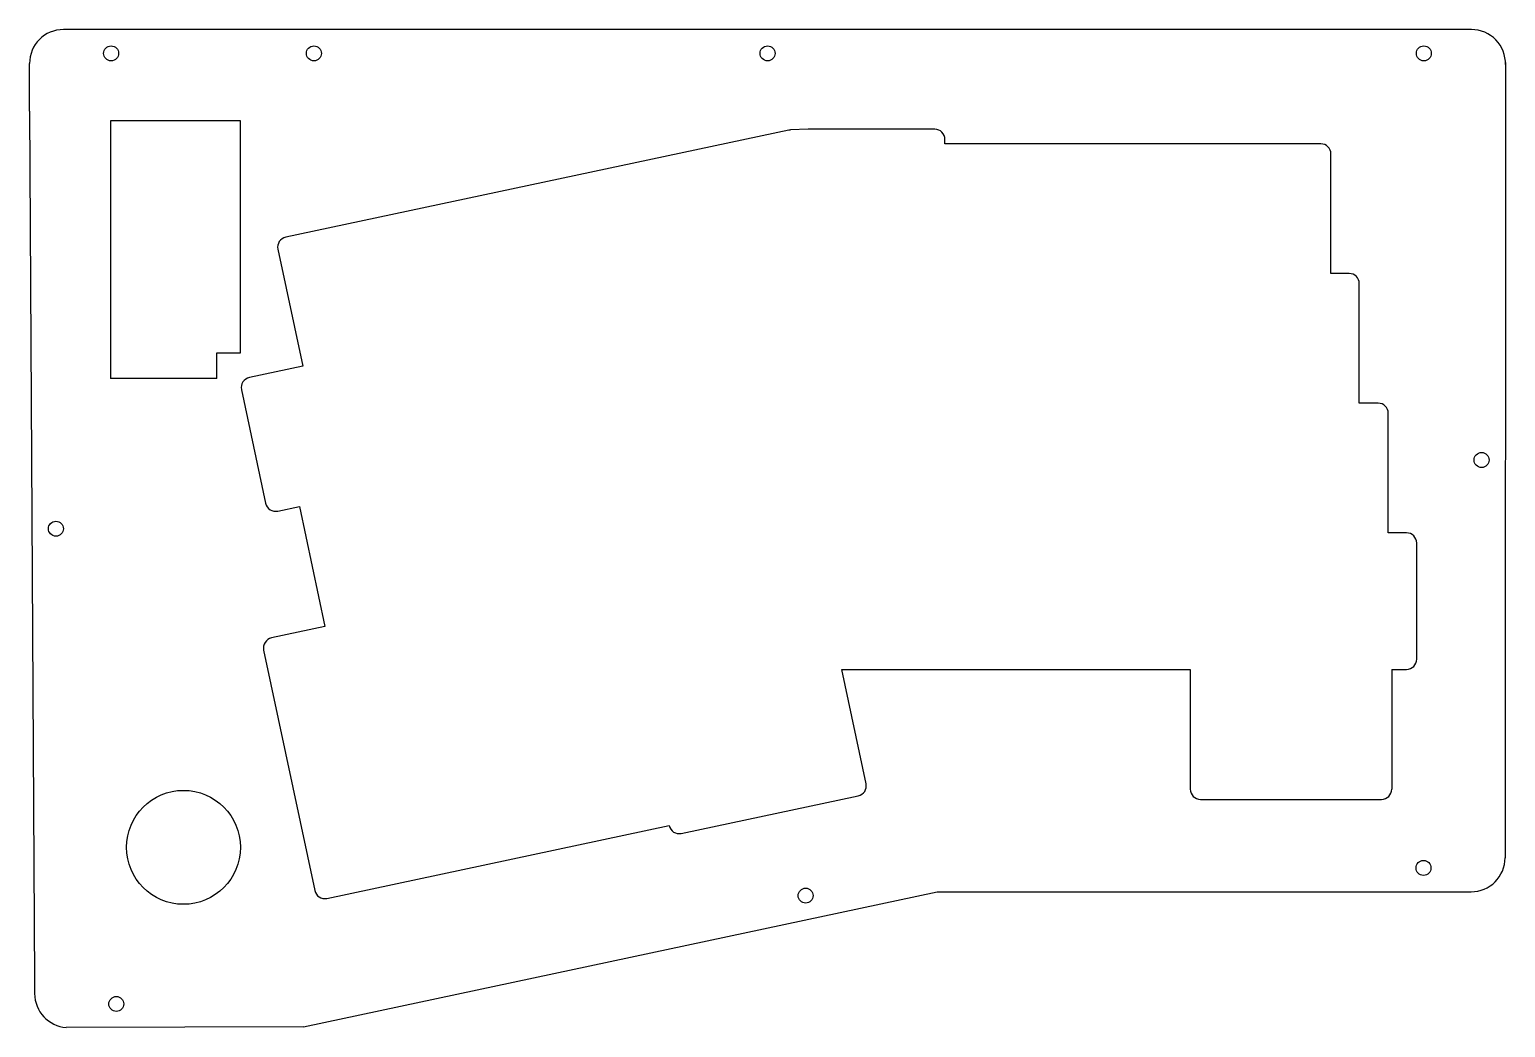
# Model space of a CAD drawing. Header units: inches. Extents: x 15 to 232, y 6 to 152.
import ezdxf

# ---------------------------------------------------------------- set-up
doc = ezdxf.new("R2010")
doc.units = ezdxf.units.IN
doc.header["$MEASUREMENT"] = 0

msp = doc.modelspace()

# ---------------------------------------------------------------- linework, layer by layer
for p, q in [((226.59, 152.27), (19.68, 152.27)), ((14.68, 140.27), (14.68, 147.27)), ((231.59, 147.41), (231.53, 30.6)), ((14.68, 140.27), (15.44, 12.62)), ((26.58, 138.85), (26.58, 101.01)), ((45.69, 138.85), (26.58, 138.85)), ((45.69, 104.78), (45.69, 138.85)), ((42.19, 101.01), (42.19, 104.78)), ((42.19, 104.78), (45.69, 104.78)), ((42.19, 101.01), (26.58, 101.01)), ((54.96, 5.77), (148.08, 25.6)), ((148.08, 25.6), (226.53, 25.6)), ((15.44, 12.62), (15.44, 10.65)), ((54.96, 5.77), (20.07, 5.67))]:
    msp.add_line(p, q)
at = {"color": 7, "linetype": 'Continuous', "lineweight": 25}
for p, q in [((126.28, 137.48), (52.34, 121.76)), ((129.12, 137.62), (126.53, 137.51)), ((147.71, 137.62), (129.18, 137.62)), ((149.21, 135.48), (149.21, 136.12)), ((204.44, 135.48), (149.21, 135.48)), ((205.94, 116.43), (205.94, 133.98)), ((51.18, 119.98), (54.83, 102.81)), ((208.61, 116.43), (205.94, 116.43)), ((210.11, 97.38), (210.11, 114.93)), ((54.83, 102.81), (46.99, 101.14)), ((45.83, 99.36), (49.38, 82.68)), ((212.87, 97.38), (210.11, 97.38)), ((214.37, 78.33), (214.37, 95.88)), ((51.16, 81.52), (54.35, 82.2)), ((54.35, 82.2), (58.1, 64.56)), ((217.04, 78.33), (214.37, 78.33)), ((218.54, 59.77), (218.54, 76.83)), ((58.1, 64.56), (50.25, 62.89)), ((49.09, 61.11), (56.6, 25.78)), ((134.06, 58.27), (185.27, 58.27)), ((137.63, 41.48), (134.06, 58.27)), ((185.27, 58.27), (185.27, 40.67)), ((214.87, 58.27), (214.87, 40.67)), ((214.87, 58.27), (217.04, 58.27)), ((110.47, 34.17), (136.47, 39.7)), ((186.77, 39.17), (213.37, 39.17))]:
    msp.add_line(p, q, dxfattribs=at)
at = {"linetype": 'Continuous', "lineweight": 25}
msp.add_line((58.38, 24.63), (108.69, 35.32), dxfattribs=at)
for centre, radius in [((26.68, 148.77), 1.1), ((56.47, 148.77), 1.1), ((123.14, 148.77), 1.1), ((219.59, 148.77), 1.1), ((228.07, 89.03), 1.1), ((18.56, 78.94), 1.1), ((37.31, 32.13), 8.37), ((219.54, 29.1), 1.1), ((128.74, 25.03), 1.1), ((27.44, 9.12), 1.1)]:
    msp.add_circle(centre, radius)
for centre, start, end in [((19.68, 147.27), 90, 180), ((226.59, 147.27), 358.2687, 90), ((226.53, 30.6), 270, 359.9746), ((20.44, 10.65), 180, 265.7982)]:
    msp.add_arc(centre, 5, start, end)
at = {"color": 7, "linetype": 'Continuous', "lineweight": 25}
for centre, start, end in [((126.59, 136.01), 92.2937, 102), ((129.18, 136.12), 90, 92.2937), ((147.71, 136.12), 0, 90), ((204.44, 133.98), 0, 90), ((52.65, 120.3), 102, 192), ((208.61, 114.93), 0, 90), ((47.3, 99.68), 102, 192), ((212.87, 95.88), 0, 90), ((50.85, 82.99), 192, 282), ((217.04, 76.83), 0, 90), ((50.56, 61.42), 102, 192), ((217.04, 59.77), 270, 0), ((136.16, 41.17), 282, 12), ((186.77, 40.67), 180, 270), ((213.37, 40.67), 270, 0), ((110.16, 35.64), 192.1532, 282), ((58.07, 26.1), 192, 282)]:
    msp.add_arc(centre, 1.5, start, end, dxfattribs=at)

doc.saveas('drawing.dxf')
